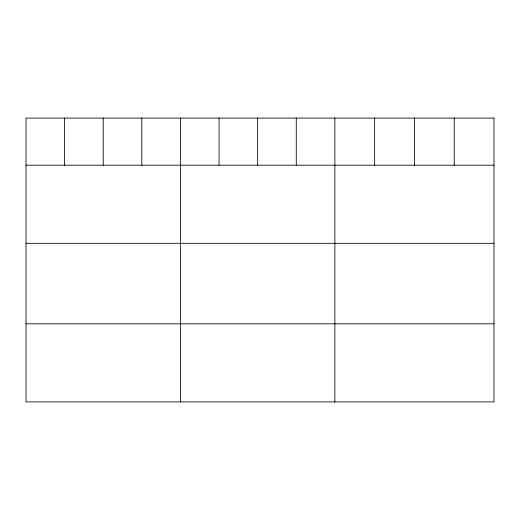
<?xml version="1.0" encoding="UTF-8"?>
<svg xmlns="http://www.w3.org/2000/svg" width="520" height="520" viewBox="0 0 520 520"><rect width="100%" height="100%" fill="white"/><g stroke="black" fill="none" stroke-linecap="round" stroke-linejoin="round"><path stroke-width="0.78" d="M26 165.191L494 165.191M26 243.321L494 243.321M26 323.817L494 323.817M454.22 118.059L454.22 165.191M414.44 118.059L414.44 165.191M374.66 118.059L374.66 165.191M334.88 118.059L334.88 401.941M296.27 118.059L296.27 165.191M257.66 118.059L257.66 165.191M219.05 118.059L219.05 165.191M180.44 118.059L180.44 401.941M141.83 118.059L141.83 165.191M103.22 118.059L103.22 165.191M64.61 118.059L64.61 165.191M494 118.059L26 118.059L26 401.941L494 401.941L494 118.059"/></g></svg>
